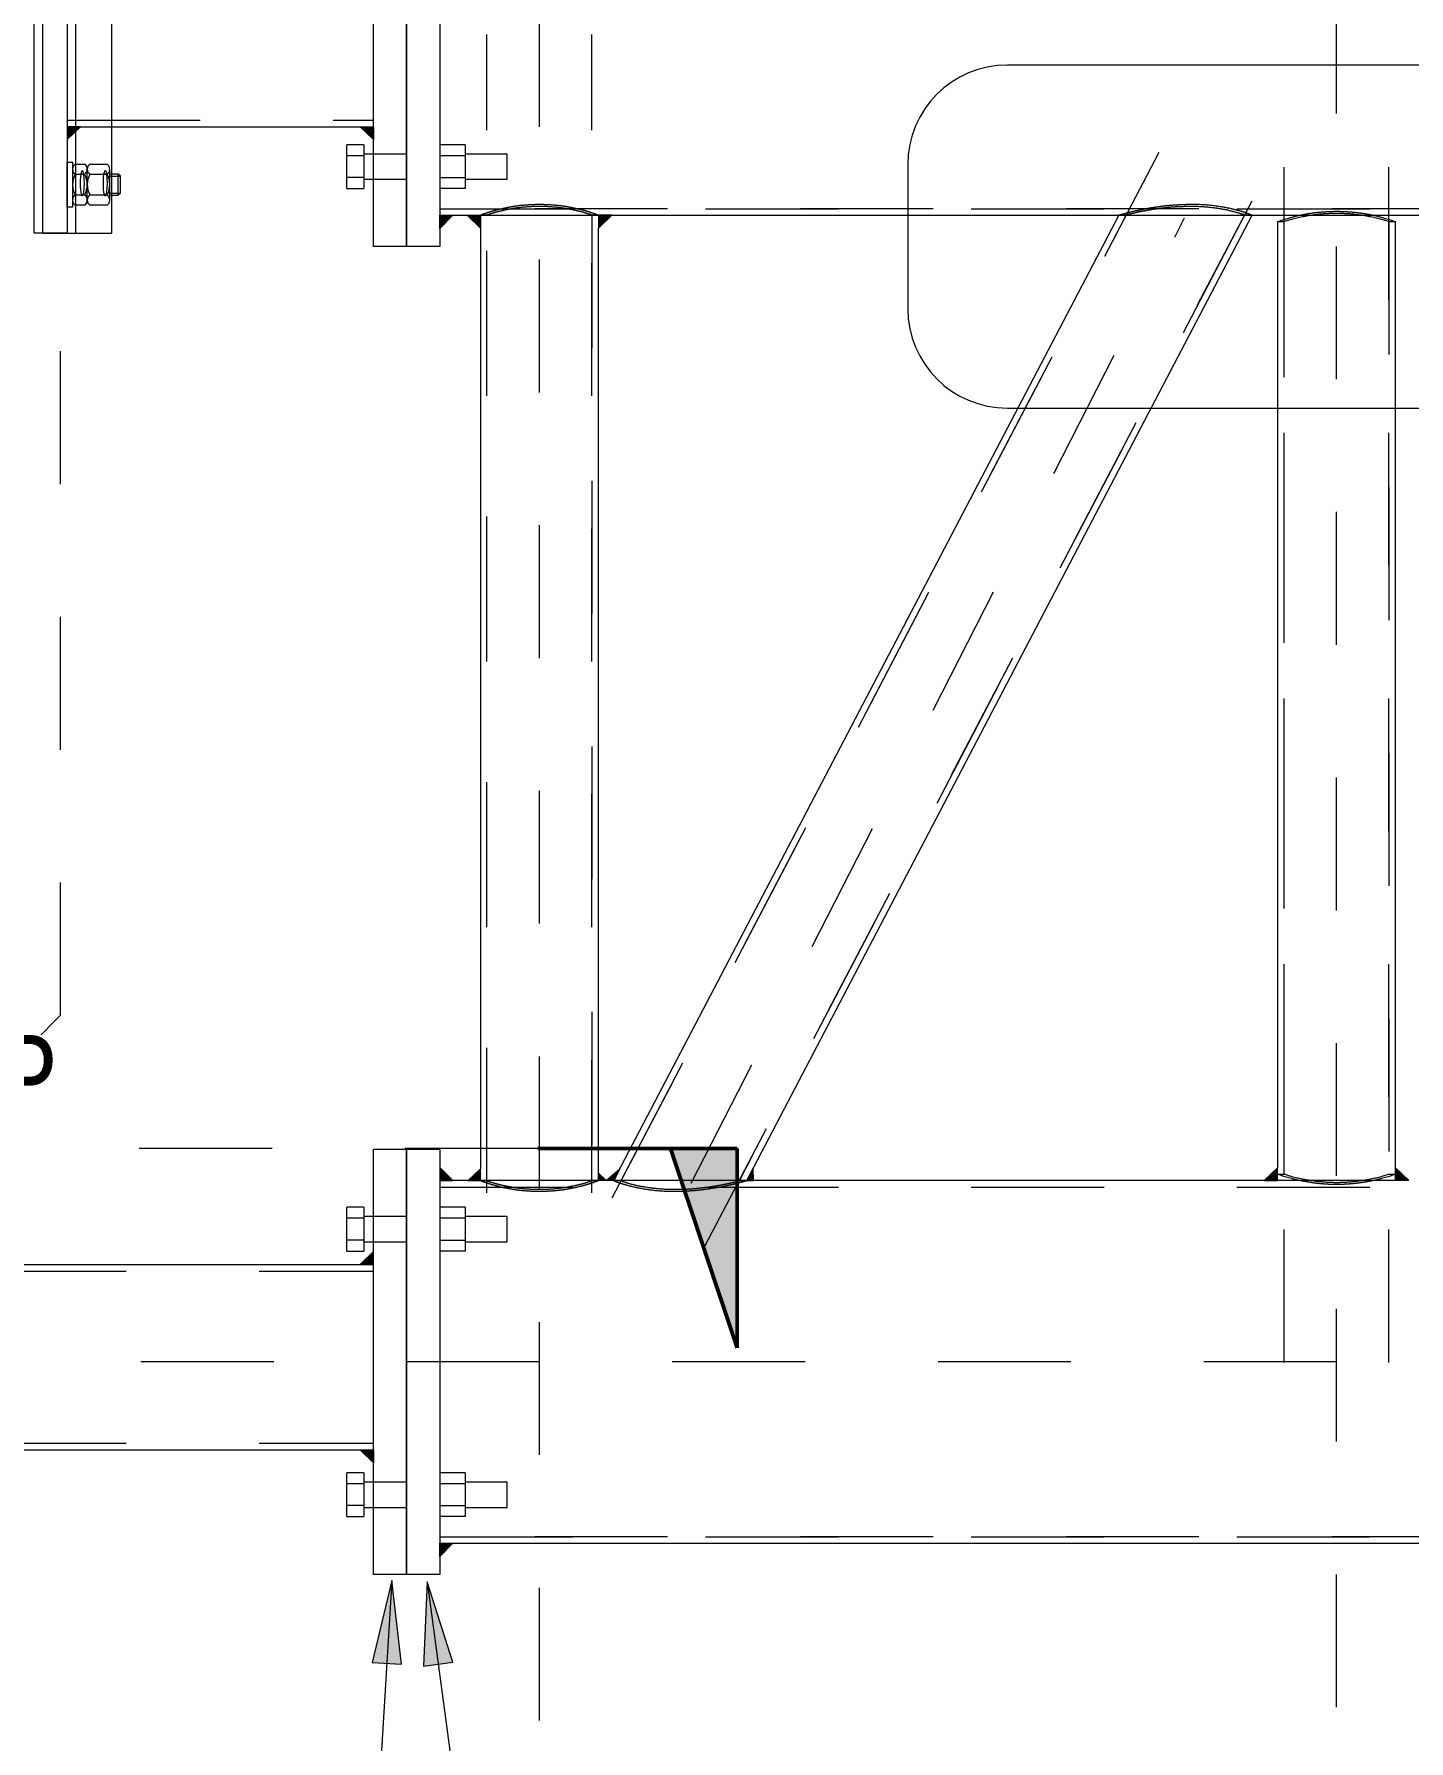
# Model space of a CAD drawing. Header units: metres. Extents: x -1109.9 to -1078.3, y 2.7 to 25.4.
# Drawn here: x -1099.264 to -1098.229, y 20.733 to 22.018 of the extents above; entities that cross this region are included whole.
import ezdxf

# ---------------------------------------------------------------- set-up
doc = ezdxf.new("R2010")
doc.units = ezdxf.units.M
for name, pattern in [('Dot_Section Line', [0.02, 0, -0.02]), ('JacobsCenter', [0.015, 0.009, -0.0015, 0.003, -0.0015]), ('JacobsDash', [0.0045, 0.003, -0.0015])]:
    doc.linetypes.add(name, pattern=pattern)
for name, color, linetype, lineweight in [('A-ANNO-SYMB', 7, 'Continuous', 9), ('A-DETL', 7, 'Continuous', 13), ('A-DETL-GENF', 7, 'Continuous', 9), ('A-DETL-THIN', 7, 'Continuous', 9), ('G-ANNO-TEXT', 7, 'Continuous', 9), ('S-BEAM', 7, 'Continuous', 50), ('S-BEAM-HDLN', 7, 'JacobsDash', 18), ('S-FSTN', 7, 'Continuous', 18)]:
    doc.layers.add(name, color=color, linetype=linetype, lineweight=lineweight)
doc.layers.add('G-ANNO-SYMB', color=7, linetype='Continuous', lineweight=35, true_color=0x0080ff)
doc.styles.add('Arial Narrow', font='ARIALN.TTF', dxfattribs={"height": 0.0625})

# ---------------------------------------------------------------- blocks, each defined once
blk = doc.blocks.new('Column Base Plate-4 Hole - 25mm-6948208-DRG-2873202 - TRUSS TYPE T1')
at = {"layer": 'S-FSTN', "lineweight": 13}
for p, q in [((-1110.5264, 22.0979), (-1110.5264, 22.1784)), ((-1110.5014, 22.1784), (-1110.5264, 22.1784)), ((-1110.5014, 22.1784), (-1110.5014, 21.8584)), ((-1110.5264, 21.9485), (-1110.5264, 22.0882)), ((-1110.5264, 21.8584), (-1110.5264, 21.9389)), ((-1110.5014, 21.8584), (-1110.5264, 21.8584))]:
    blk.add_line(p, q, dxfattribs=at)
blk = doc.blocks.new('Column Base Plate-4 Hole - 25mm-V6-DRG-2873202 - TRUSS TYPE T1')
at = {"layer": 'S-FSTN', "lineweight": 13}
for p, q in [((-1110.5264, 21.1015), (-1110.5264, 21.1784)), ((-1110.5014, 21.1784), (-1110.5264, 21.1784)), ((-1110.5014, 21.1784), (-1110.5014, 20.8584)), ((-1110.5264, 20.9521), (-1110.5264, 21.0918)), ((-1110.5264, 20.8584), (-1110.5264, 20.9425)), ((-1110.5014, 20.8584), (-1110.5264, 20.8584))]:
    blk.add_line(p, q, dxfattribs=at)
blk = doc.blocks.new('Barrier Post Column Base Plate-4 Hole - 25mm-9262172-DRG-2873202 - TRUSS TYPE T1')
at = {"layer": 'S-FSTN', "lineweight": 13}
for p, q in [((-1110.7753, 21.8684), (-1110.7753, 22.1684)), ((-1110.7506, 22.1684), (-1110.7753, 22.1684)), ((-1110.7232, 22.1684), (-1110.7506, 22.1684)), ((-1110.7506, 22.1684), (-1110.7506, 22.0919)), ((-1110.7232, 21.8684), (-1110.7232, 22.1684)), ((-1110.7506, 22.0882), (-1110.7506, 21.9485)), ((-1110.7506, 21.9448), (-1110.7506, 21.8684)), ((-1110.7753, 21.8684), (-1110.7506, 21.8684)), ((-1110.7506, 21.8684), (-1110.7232, 21.8684))]:
    blk.add_line(p, q, dxfattribs=at)
for centre, start_param, end_param in [((-1110.7455, 22.1309), 0, 3.141593), ((-1110.7455, 22.1309), 3.141593, 6.283185), ((-1110.7283, 22.1309), 0, 3.141593), ((-1110.7283, 22.1309), 3.141593, 6.283185), ((-1110.7455, 21.9059), 0, 3.141593), ((-1110.7455, 21.9059), 3.141593, 6.283185), ((-1110.7283, 21.9059), 0, 3.141593), ((-1110.7283, 21.9059), 3.141593, 6.283185)]:
    blk.add_ellipse(centre, major_axis=(0, 0.0095), ratio=0.171717, start_param=start_param, end_param=end_param, dxfattribs=at)
blk = doc.blocks.new('Column Base Plate with Anchors_T2D - 25mm-8279529-DRG-2873202 - TRUSS TYPE T1')
at = {"layer": 'S-FSTN', "lineweight": 13}
for p, q in [((-1110.5014, 21.8584), (-1110.5014, 22.1784)), ((-1110.4764, 22.1784), (-1110.5014, 22.1784)), ((-1110.4764, 22.1784), (-1110.4764, 22.1649)), ((-1110.4764, 22.1549), (-1110.4764, 21.8819)), ((-1110.5464, 22.1266), (-1110.5464, 22.1349)), ((-1110.5337, 22.1349), (-1110.5464, 22.1349)), ((-1110.5337, 22.1349), (-1110.5337, 22.1266)), ((-1110.4574, 22.1349), (-1110.4764, 22.1349)), ((-1110.4574, 22.1349), (-1110.4574, 22.1266)), ((-1110.5464, 22.1102), (-1110.5464, 22.1266)), ((-1110.5337, 22.1266), (-1110.5464, 22.1266)), ((-1110.5264, 22.1279), (-1110.5337, 22.1279)), ((-1110.5337, 22.1266), (-1110.5337, 22.1102)), ((-1110.4574, 22.1266), (-1110.4764, 22.1266)), ((-1110.4256, 22.1279), (-1110.4574, 22.1279)), ((-1110.4574, 22.1266), (-1110.4574, 22.1102)), ((-1110.4256, 22.1089), (-1110.4256, 22.1279)), ((-1110.5464, 22.1019), (-1110.5464, 22.1102)), ((-1110.5337, 22.1102), (-1110.5464, 22.1102)), ((-1110.5337, 22.1102), (-1110.5337, 22.1019)), ((-1110.5337, 22.1089), (-1110.5264, 22.1089)), ((-1110.4764, 22.1102), (-1110.4574, 22.1102)), ((-1110.4574, 22.1102), (-1110.4574, 22.1019)), ((-1110.4574, 22.1089), (-1110.4256, 22.1089)), ((-1110.5464, 22.1019), (-1110.5337, 22.1019)), ((-1110.4574, 22.1019), (-1110.4764, 22.1019)), ((-1110.5464, 21.9266), (-1110.5464, 21.9349)), ((-1110.5337, 21.9349), (-1110.5464, 21.9349)), ((-1110.5464, 21.9102), (-1110.5464, 21.9266)), ((-1110.5337, 21.9266), (-1110.5464, 21.9266)), ((-1110.5337, 21.9349), (-1110.5337, 21.9266)), ((-1110.5264, 21.9279), (-1110.5337, 21.9279)), ((-1110.5337, 21.9266), (-1110.5337, 21.9102)), ((-1110.4574, 21.9349), (-1110.4764, 21.9349)), ((-1110.4574, 21.9266), (-1110.4764, 21.9266)), ((-1110.4574, 21.9349), (-1110.4574, 21.9266)), ((-1110.4256, 21.9279), (-1110.4574, 21.9279)), ((-1110.4574, 21.9266), (-1110.4574, 21.9102)), ((-1110.4256, 21.9089), (-1110.4256, 21.9279)), ((-1110.5464, 21.9019), (-1110.5464, 21.9102)), ((-1110.5337, 21.9102), (-1110.5464, 21.9102)), ((-1110.5464, 21.9019), (-1110.5337, 21.9019)), ((-1110.5337, 21.9102), (-1110.5337, 21.9019)), ((-1110.5337, 21.9089), (-1110.5264, 21.9089)), ((-1110.4764, 21.9102), (-1110.4574, 21.9102)), ((-1110.4574, 21.9019), (-1110.4764, 21.9019)), ((-1110.4574, 21.9102), (-1110.4574, 21.9019)), ((-1110.4574, 21.9089), (-1110.4256, 21.9089)), ((-1110.4764, 21.8719), (-1110.4764, 21.8584)), ((-1110.4764, 21.8584), (-1110.5014, 21.8584))]:
    blk.add_line(p, q, dxfattribs=at)
at = {"layer": 'S-FSTN', "linetype": 'JacobsDash', "lineweight": 13}
for p, q in [((-1110.5014, 22.1279), (-1110.5264, 22.1279)), ((-1110.5264, 22.1089), (-1110.5014, 22.1089)), ((-1110.5014, 21.9279), (-1110.5264, 21.9279)), ((-1110.5264, 21.9089), (-1110.5014, 21.9089))]:
    blk.add_line(p, q, dxfattribs=at)
blk = doc.blocks.new('Column Base Plate with Anchors_T2D - 25mm-V5-DRG-2873202 - TRUSS TYPE T1')
at = {"layer": 'S-FSTN', "lineweight": 13}
for p, q in [((-1110.5014, 20.8584), (-1110.5014, 21.1784)), ((-1110.4764, 21.1784), (-1110.5014, 21.1784)), ((-1110.4764, 21.1784), (-1110.4764, 21.1649)), ((-1110.4764, 21.1549), (-1110.4764, 20.8819)), ((-1110.5464, 21.1266), (-1110.5464, 21.1349)), ((-1110.5337, 21.1349), (-1110.5464, 21.1349)), ((-1110.5337, 21.1349), (-1110.5337, 21.1266)), ((-1110.5264, 21.1279), (-1110.5337, 21.1279)), ((-1110.4574, 21.1349), (-1110.4764, 21.1349)), ((-1110.4574, 21.1349), (-1110.4574, 21.1266)), ((-1110.4256, 21.1279), (-1110.4574, 21.1279)), ((-1110.4256, 21.1089), (-1110.4256, 21.1279)), ((-1110.5464, 21.1102), (-1110.5464, 21.1266)), ((-1110.5337, 21.1266), (-1110.5464, 21.1266)), ((-1110.5337, 21.1266), (-1110.5337, 21.1102)), ((-1110.4574, 21.1266), (-1110.4764, 21.1266)), ((-1110.4574, 21.1266), (-1110.4574, 21.1102)), ((-1110.5464, 21.1019), (-1110.5464, 21.1102)), ((-1110.5337, 21.1102), (-1110.5464, 21.1102)), ((-1110.5464, 21.1019), (-1110.5337, 21.1019)), ((-1110.5337, 21.1102), (-1110.5337, 21.1019)), ((-1110.5337, 21.1089), (-1110.5264, 21.1089)), ((-1110.4764, 21.1102), (-1110.4574, 21.1102)), ((-1110.4574, 21.1019), (-1110.4764, 21.1019)), ((-1110.4574, 21.1102), (-1110.4574, 21.1019)), ((-1110.4574, 21.1089), (-1110.4256, 21.1089)), ((-1110.5464, 20.9266), (-1110.5464, 20.9349)), ((-1110.5337, 20.9349), (-1110.5464, 20.9349)), ((-1110.5337, 20.9349), (-1110.5337, 20.9266)), ((-1110.4574, 20.9349), (-1110.4764, 20.9349)), ((-1110.4574, 20.9349), (-1110.4574, 20.9266)), ((-1110.5464, 20.9102), (-1110.5464, 20.9266)), ((-1110.5337, 20.9266), (-1110.5464, 20.9266)), ((-1110.5264, 20.9279), (-1110.5337, 20.9279)), ((-1110.5337, 20.9266), (-1110.5337, 20.9102)), ((-1110.4574, 20.9266), (-1110.4764, 20.9266)), ((-1110.4256, 20.9279), (-1110.4574, 20.9279)), ((-1110.4574, 20.9266), (-1110.4574, 20.9102)), ((-1110.4256, 20.9089), (-1110.4256, 20.9279)), ((-1110.5464, 20.9019), (-1110.5464, 20.9102)), ((-1110.5337, 20.9102), (-1110.5464, 20.9102)), ((-1110.5337, 20.9102), (-1110.5337, 20.9019)), ((-1110.4764, 20.9102), (-1110.4574, 20.9102)), ((-1110.4574, 20.9102), (-1110.4574, 20.9019)), ((-1110.5464, 20.9019), (-1110.5337, 20.9019)), ((-1110.5337, 20.9089), (-1110.5264, 20.9089)), ((-1110.4574, 20.9019), (-1110.4764, 20.9019)), ((-1110.4574, 20.9089), (-1110.4256, 20.9089)), ((-1110.4764, 20.8719), (-1110.4764, 20.8584)), ((-1110.4764, 20.8584), (-1110.5014, 20.8584))]:
    blk.add_line(p, q, dxfattribs=at)
at = {"layer": 'S-FSTN', "linetype": 'JacobsDash', "lineweight": 13}
for p, q in [((-1110.5014, 21.1279), (-1110.5264, 21.1279)), ((-1110.5264, 21.1089), (-1110.5014, 21.1089)), ((-1110.5014, 20.9279), (-1110.5264, 20.9279)), ((-1110.5264, 20.9089), (-1110.5014, 20.9089))]:
    blk.add_line(p, q, dxfattribs=at)
blk = doc.blocks.new('WGA22_Str_Fra_Steel_CHS - 273_1x4_8 CHS-V8-DRG-2873202 - TRUSS TYPE T1')
at = {"layer": 'A-DETL', "linetype": 'JacobsDash', "lineweight": 18}
blk.add_line((-1110.4765, 21.8866), (-1107.3051, 21.8866), dxfattribs=at)
blk = doc.blocks.new('WGA22_Str_Fra_Steel_CHS - 273_1x4_8 CHS-7775155-DRG-2873202 - TRUSS TYPE T1')
at = {"layer": 'A-DETL', "linetype": 'JacobsDash', "lineweight": 18}
blk.add_line((-1110.4765, 20.8866), (-1107.3051, 20.8866), dxfattribs=at)
at = {"layer": 'S-BEAM-HDLN', "lineweight": 13}
blk.add_line((-1110.4764, 21.1501), (-1107.3051, 21.1501), dxfattribs=at)
blk = doc.blocks.new('WGA22_Str_Fra_Steel_CHS - 88_9x5 CHS-7375377-DRG-2873202 - TRUSS TYPE T1')
at = {"layer": 'A-DETL', "linetype": 'JacobsDash', "lineweight": 18}
for p, q in [((-1110.4409, 21.1458), (-1110.4409, 22.018)), ((-1110.362, 21.1458), (-1110.362, 22.018))]:
    blk.add_line(p, q, dxfattribs=at)
blk = doc.blocks.new('WGA22_Str_Fra_Steel_CHS - 88_9x5 CHS-V10-DRG-2873202 - TRUSS TYPE T1')
at = {"layer": 'A-DETL', "linetype": 'JacobsDash', "lineweight": 18}
for p, q in [((-1109.8409, 21.018), (-1109.8409, 22.018)), ((-1109.762, 21.018), (-1109.762, 22.018))]:
    blk.add_line(p, q, dxfattribs=at)
blk = doc.blocks.new('WGA22_Str_Fra_Steel_CHS - 88_9x5 CHS-7375360-DRG-2873202 - TRUSS TYPE T1')
at = {"layer": 'A-DETL', "linetype": 'JacobsDash', "lineweight": 18}
for p, q in [((-1110.3467, 21.142), (-1109.9349, 21.9293)), ((-1110.2768, 21.1055), (-1109.865, 21.8927))]:
    blk.add_line(p, q, dxfattribs=at)
blk = doc.blocks.new('Drafting View - sectionTail-4870194-DRG-2873202 - TRUSS TYPE T1')
at = {"layer": 'G-ANNO-SYMB', "lineweight": 9}
blk.add_hatch(color=7, dxfattribs=at).paths.add_polyline_path([(-1110.2527, 22.0681), (-1110.3027, 22.2181), (-1110.2527, 22.2181)])
at = {"layer": 'G-ANNO-SYMB', "color": 7, "lineweight": 50}
for p, q in [((-1110.2527, 22.2181), (-1110.4027, 22.2181)), ((-1110.2527, 22.2181), (-1110.3027, 22.2181)), ((-1110.3027, 22.2181), (-1110.2527, 22.0681)), ((-1110.2527, 22.0681), (-1110.2527, 22.2181))]:
    blk.add_line(p, q, dxfattribs=at)

msp = doc.modelspace()

# ---------------------------------------------------------------- hatches: boundary and pattern name
at = {"layer": 'A-DETL-GENF'}
for points in [[(-1099.2392, 21.9389), (-1099.2292, 21.9485), (-1099.2392, 21.9485)], [(-1099.0088, 21.9389), (-1099.0088, 21.9485), (-1099.0188, 21.9485)], [(-1098.9588, 21.8719), (-1098.9491, 21.8819), (-1098.9588, 21.8819)], [(-1098.9283, 21.8722), (-1098.9283, 21.8819), (-1098.9383, 21.8819)], [(-1098.8394, 21.8722), (-1098.8294, 21.8819), (-1098.8394, 21.8819)], [(-1098.9491, 21.1549), (-1098.9588, 21.1649), (-1098.9588, 21.1549)], [(-1098.9283, 21.1549), (-1098.9283, 21.1638), (-1098.9374, 21.1549)], [(-1098.8394, 21.1549), (-1098.8336, 21.1549), (-1098.8394, 21.1606), (-1098.8394, 21.1581)], [(-1098.8336, 21.1549), (-1098.8279, 21.1549), (-1098.8234, 21.1637), (-1098.8337, 21.1551)], [(-1098.7274, 21.1551), (-1098.7227, 21.1551), (-1098.7229, 21.1639)], [(-1098.3382, 21.1549), (-1098.3282, 21.1549), (-1098.3282, 21.1646)], [(-1098.2294, 21.1549), (-1098.2394, 21.1646), (-1098.2394, 21.1549)], [(-1099.0188, 21.0918), (-1099.0088, 21.0918), (-1099.0088, 21.1015)], [(-1099.0088, 20.9425), (-1099.0088, 20.9521), (-1099.0188, 20.9521)], [(-1098.9588, 20.8719), (-1098.9491, 20.8819), (-1098.9588, 20.8819)]]:
    msp.add_hatch(color=256, dxfattribs=at).paths.add_polyline_path(points)
at = {"layer": 'G-ANNO-TEXT'}
for points in [[(-1098.995, 20.8539), (-1099.0097, 20.7921), (-1098.9877, 20.7908)], [(-1098.9683, 20.8528), (-1098.971, 20.7894), (-1098.9491, 20.7923)]]:
    msp.add_hatch(color=256, dxfattribs=at).paths.add_polyline_path(points)

# ---------------------------------------------------------------- linework, layer by layer
at = {"layer": 'A-ANNO-SYMB', "lineweight": 18}
for p, q in [((-1098.1648, 21.9949), (-1098.5316, 21.9949)), ((-1098.6066, 21.9199), (-1098.6066, 21.8116)), ((-1098.5316, 21.7366), (-1098.1648, 21.7366))]:
    msp.add_line(p, q, dxfattribs=at)
for centre, start, end in [((-1098.5316, 21.9199), 90, 180), ((-1098.5316, 21.8116), 180, 270)]:
    msp.add_arc(centre, 0.075, start, end, dxfattribs=at)
at = {"layer": 'A-DETL', "linetype": 'JacobsCenter'}
for p, q in [((-1098.2838, 20.7584), (-1098.2838, 22.3384)), ((-1098.8838, 20.7484), (-1098.8838, 22.3284)), ((-1098.7695, 21.153), (-1098.3982, 21.8799)), ((-1095.4838, 21.0184), (-1099.9838, 21.0184))]:
    msp.add_line(p, q, dxfattribs=at)
at = {"layer": 'A-DETL', "lineweight": 18}
for p, q in [((-1099.2642, 21.8684), (-1099.2642, 22.1684)), ((-1099.2392, 22.1684), (-1099.2392, 21.8684)), ((-1099.2392, 22.0882), (-1099.2392, 21.9485)), ((-1099.2392, 22.0872), (-1099.2392, 21.9475)), ((-1099.2392, 21.9485), (-1099.0088, 21.9485)), ((-1099.2392, 21.8684), (-1099.2642, 21.8684)), ((-1099.8949, 21.0918), (-1099.0088, 21.0918)), ((-1099.8949, 20.9521), (-1099.0088, 20.9521))]:
    msp.add_line(p, q, dxfattribs=at)
at = {"layer": 'A-DETL', "linetype": 'JacobsDash', "lineweight": 18}
for p, q in [((-1099.2392, 21.9535), (-1099.0088, 21.9535)), ((-1095.7874, 21.8867), (-1098.9588, 21.8867)), ((-1098.9233, 21.1549), (-1098.9233, 21.8819)), ((-1098.8444, 21.8819), (-1098.8444, 21.1549)), ((-1098.8223, 21.1549), (-1098.4421, 21.8819)), ((-1098.353, 21.8819), (-1098.7333, 21.1549)), ((-1098.3233, 21.1599), (-1098.3233, 21.8769)), ((-1098.2444, 21.8769), (-1098.2444, 21.1599)), ((-1098.9588, 21.1501), (-1095.7874, 21.1501)), ((-1099.8949, 21.0868), (-1099.0088, 21.0868)), ((-1099.8949, 20.9571), (-1099.0088, 20.9571)), ((-1095.7874, 20.8867), (-1098.9588, 20.8867))]:
    msp.add_line(p, q, dxfattribs=at)
at = {"layer": 'A-DETL'}
for p, q in [((-1099.2292, 21.9485), (-1099.2392, 21.9485)), ((-1099.2392, 21.9485), (-1099.2392, 21.9389)), ((-1099.2392, 21.9389), (-1099.2292, 21.9485)), ((-1099.0188, 21.9485), (-1099.0088, 21.9485)), ((-1099.0088, 21.9389), (-1099.0188, 21.9485)), ((-1099.0088, 21.9485), (-1099.0088, 21.9389)), ((-1098.9588, 21.8719), (-1098.9588, 21.8819)), ((-1098.9588, 21.8819), (-1098.9491, 21.8819)), ((-1098.9491, 21.8819), (-1098.9588, 21.8719)), ((-1098.9383, 21.8819), (-1098.9283, 21.8819)), ((-1098.9283, 21.8722), (-1098.9383, 21.8819)), ((-1098.9283, 21.8819), (-1098.9283, 21.8722)), ((-1098.8294, 21.8819), (-1098.8394, 21.8819)), ((-1098.8394, 21.8819), (-1098.8394, 21.8722)), ((-1098.8394, 21.8722), (-1098.8294, 21.8819)), ((-1098.9588, 21.1649), (-1098.9588, 21.1549)), ((-1098.9491, 21.1549), (-1098.9588, 21.1649)), ((-1098.9588, 21.1549), (-1098.9491, 21.1549)), ((-1098.9283, 21.1638), (-1098.9374, 21.1549)), ((-1098.9374, 21.1549), (-1098.9283, 21.1549)), ((-1098.9283, 21.1549), (-1098.9283, 21.1638)), ((-1098.8394, 21.1549), (-1098.8394, 21.1606)), ((-1098.8394, 21.1606), (-1098.8336, 21.1549)), ((-1098.8336, 21.1549), (-1098.8394, 21.1549)), ((-1098.8337, 21.1551), (-1098.8234, 21.1637)), ((-1098.8279, 21.1549), (-1098.8336, 21.1549)), ((-1098.8234, 21.1637), (-1098.8279, 21.1549)), ((-1098.7229, 21.1639), (-1098.7274, 21.1551)), ((-1098.7274, 21.1551), (-1098.7227, 21.1551)), ((-1098.7227, 21.1551), (-1098.7229, 21.1639)), ((-1098.3282, 21.1646), (-1098.3382, 21.1549)), ((-1098.3382, 21.1549), (-1098.3282, 21.1549)), ((-1098.3282, 21.1549), (-1098.3282, 21.1646)), ((-1098.2394, 21.1549), (-1098.2394, 21.1646)), ((-1098.2394, 21.1646), (-1098.2294, 21.1549)), ((-1098.2294, 21.1549), (-1098.2394, 21.1549)), ((-1099.0088, 21.1015), (-1099.0188, 21.0918)), ((-1099.0188, 21.0918), (-1099.0088, 21.0918)), ((-1099.0088, 21.0918), (-1099.0088, 21.1015)), ((-1099.0188, 20.9521), (-1099.0088, 20.9521)), ((-1099.0088, 20.9425), (-1099.0188, 20.9521)), ((-1099.0088, 20.9521), (-1099.0088, 20.9425)), ((-1098.9588, 20.8719), (-1098.9588, 20.8819)), ((-1098.9588, 20.8819), (-1098.9491, 20.8819)), ((-1098.9491, 20.8819), (-1098.9588, 20.8719))]:
    msp.add_line(p, q, dxfattribs=at)
at = {"layer": 'A-DETL', "color": 8, "linetype": 'JacobsDash', "lineweight": 9, "true_color": 0x808080}
for p, q in [((-1099.2443, 21.2794), (-1099.2443, 21.8774)), ((-1099.2642, 21.2595), (-1099.2443, 21.2794))]:
    msp.add_line(p, q, dxfattribs=at)
at = {"layer": 'A-DETL-THIN'}
for p, q in [((-1099.2392, 21.8878), (-1099.2392, 21.9218)), ((-1099.2392, 21.9218), (-1099.2352, 21.9218)), ((-1099.2352, 21.9218), (-1099.2352, 21.8878)), ((-1099.2332, 21.9204), (-1099.2262, 21.9204)), ((-1099.2262, 21.9126), (-1099.2332, 21.9126)), ((-1099.2242, 21.8932), (-1099.2242, 21.9165)), ((-1099.2222, 21.9204), (-1099.2092, 21.9204)), ((-1099.2092, 21.9126), (-1099.2222, 21.9126)), ((-1099.2072, 21.8932), (-1099.2072, 21.9165)), ((-1099.2008, 21.9128), (-1099.2072, 21.9128)), ((-1099.1992, 21.9112), (-1099.2008, 21.9128)), ((-1099.2008, 21.8969), (-1099.2008, 21.9128)), ((-1099.2072, 21.9112), (-1099.1992, 21.9112)), ((-1099.1992, 21.8985), (-1099.1992, 21.9112)), ((-1099.2352, 21.8878), (-1099.2392, 21.8878)), ((-1099.2262, 21.897), (-1099.2332, 21.897)), ((-1099.2262, 21.8893), (-1099.2332, 21.8893)), ((-1099.2222, 21.8971), (-1099.2092, 21.8971)), ((-1099.2092, 21.8893), (-1099.2222, 21.8893)), ((-1099.2072, 21.8985), (-1099.1992, 21.8985)), ((-1099.2072, 21.8969), (-1099.2008, 21.8969)), ((-1099.1992, 21.8985), (-1099.2008, 21.8969))]:
    msp.add_line(p, q, dxfattribs=at)
for centre, radius, start, end in [((-1099.2304, 21.9165), 0.0048, 125.7181, 234.2819), ((-1099.219, 21.9048), 0.0162, 151.2476, 208.7524)]:
    msp.add_arc(centre, radius, start, end, dxfattribs=at)
for centre, major_axis, start_param, end_param in [((-1099.229, 21.9165), (0.0048, 0), 5.335788, 7.230583), ((-1099.2404, 21.9049), (0.0162, 0), 5.781361, 6.78501), ((-1099.208, 21.9049), (0.0162, 0), 2.639768, 3.643417), ((-1099.2194, 21.9165), (0.0048, 0), 2.194195, 4.08899), ((-1099.212, 21.9165), (0.0048, 0), 5.335788, 7.230583), ((-1099.2234, 21.9049), (0.0162, 0), 5.781361, 6.78501), ((-1099.2304, 21.8932), (0.0048, 0), 2.194195, 4.08899), ((-1099.229, 21.8932), (0.0048, 0), 5.335788, 7.230583), ((-1099.2194, 21.8932), (0.0048, 0), 2.194195, 4.08899), ((-1099.212, 21.8932), (0.0048, 0), 5.335788, 7.230583)]:
    msp.add_ellipse(centre, major_axis=major_axis, ratio=0.99666, start_param=start_param, end_param=end_param, dxfattribs=at)
at = {"layer": 'G-ANNO-SYMB', "color": 7, "linetype": 'Dot_Section Line', "lineweight": 9, "true_color": 0xffffff}
msp.add_line((-1098.8851, 21.179), (-1100.5643, 21.179), dxfattribs=at)
at = {"layer": 'G-ANNO-TEXT'}
for p, q in [((-1098.995, 20.8539), (-1099.0389, 20.131)), ((-1098.995, 20.8539), (-1099.0097, 20.7921)), ((-1098.9877, 20.7908), (-1098.995, 20.8539)), ((-1098.9683, 20.8528), (-1098.971, 20.7894)), ((-1098.9491, 20.7923), (-1098.9683, 20.8528)), ((-1098.9683, 20.8528), (-1098.8718, 20.131)), ((-1099.0097, 20.7921), (-1098.9877, 20.7908)), ((-1098.971, 20.7894), (-1098.9491, 20.7923))]:
    msp.add_line(p, q, dxfattribs=at)
at = {"layer": 'S-BEAM', "lineweight": 13}
for p, q in [((-1098.9491, 21.8819), (-1098.9383, 21.8819)), ((-1098.9283, 21.8819), (-1098.8394, 21.8819)), ((-1098.9233, 21.8819), (-1098.9283, 21.8819)), ((-1098.8394, 21.8819), (-1098.8444, 21.8819)), ((-1098.8294, 21.8819), (-1097.7473, 21.8819)), ((-1098.4477, 21.8819), (-1098.828, 21.1549)), ((-1098.7276, 21.1549), (-1098.3474, 21.8819)), ((-1098.4421, 21.8819), (-1098.4477, 21.8819)), ((-1098.3474, 21.8819), (-1098.353, 21.8819)), ((-1098.3283, 21.8769), (-1098.3283, 21.1646)), ((-1098.3233, 21.8769), (-1098.3283, 21.8769)), ((-1098.2394, 21.8769), (-1098.2444, 21.8769)), ((-1098.2394, 21.1646), (-1098.2394, 21.8769)), ((-1098.9283, 21.8722), (-1098.9283, 21.1638)), ((-1098.8394, 21.1606), (-1098.8394, 21.8722)), ((-1098.9374, 21.1549), (-1098.9491, 21.1549)), ((-1098.8394, 21.1549), (-1098.9283, 21.1549)), ((-1098.9283, 21.1549), (-1098.9233, 21.1549)), ((-1098.8444, 21.1549), (-1098.8394, 21.1549)), ((-1098.3382, 21.1549), (-1098.8279, 21.1549)), ((-1098.8279, 21.1549), (-1098.8223, 21.1549)), ((-1098.7333, 21.1549), (-1098.7276, 21.1549)), ((-1098.3282, 21.1599), (-1098.3233, 21.1599)), ((-1098.2394, 21.1549), (-1098.3282, 21.1549)), ((-1098.2444, 21.1599), (-1098.2394, 21.1599)), ((-1098.9491, 20.8819), (-1096.0982, 20.8819))]:
    msp.add_line(p, q, dxfattribs=at)
for points, knots in [([(-1098.3283, 21.8769), (-1098.3283, 21.877), (-1098.3271, 21.8774), (-1098.324, 21.8785), (-1098.3217, 21.8792), (-1098.3198, 21.8797), (-1098.3176, 21.8803), (-1098.3153, 21.8809), (-1098.3132, 21.8815), (-1098.3119, 21.8817), (-1098.3115, 21.8818)], [0, 0, 0, 0, 0.2, 0.3, 0.35, 0.4, 0.45, 0.5, 0.55, 0.5730622, 0.5730622, 0.5730622, 0.5730622]), ([(-1098.3018, 21.8819), (-1098.3027, 21.8818), (-1098.3045, 21.8815), (-1098.3071, 21.8811), (-1098.3095, 21.8806), (-1098.3118, 21.8801), (-1098.3138, 21.8796), (-1098.3158, 21.8792), (-1098.3175, 21.8787), (-1098.3195, 21.8782), (-1098.3223, 21.8773), (-1098.3233, 21.877), (-1098.3233, 21.8769)], [0.3, 0.3, 0.3, 0.3, 0.35, 0.4, 0.45, 0.5, 0.55, 0.6, 0.65, 0.7, 0.8, 1, 1, 1, 1]), ([(-1098.2444, 21.8769), (-1098.2444, 21.877), (-1098.2454, 21.8773), (-1098.2481, 21.8782), (-1098.2502, 21.8787), (-1098.2519, 21.8792), (-1098.2538, 21.8796), (-1098.2559, 21.8801), (-1098.2582, 21.8806), (-1098.2606, 21.8811), (-1098.2631, 21.8815), (-1098.2649, 21.8818), (-1098.2659, 21.8819)], [0, 0, 0, 0, 0.2, 0.3, 0.35, 0.4, 0.45, 0.5, 0.55, 0.6, 0.65, 0.7, 0.7, 0.7, 0.7]), ([(-1098.2561, 21.8818), (-1098.2557, 21.8817), (-1098.2544, 21.8815), (-1098.2523, 21.8809), (-1098.25, 21.8803), (-1098.2478, 21.8797), (-1098.2459, 21.8792), (-1098.2436, 21.8785), (-1098.2405, 21.8774), (-1098.2394, 21.877), (-1098.2394, 21.8769)], [0.4269378, 0.4269378, 0.4269378, 0.4269378, 0.45, 0.5, 0.55, 0.6, 0.65, 0.7, 0.8, 1, 1, 1, 1]), ([(-1098.3115, 21.155), (-1098.3119, 21.155), (-1098.3132, 21.1553), (-1098.3153, 21.1558), (-1098.3176, 21.1565), (-1098.3198, 21.157), (-1098.3217, 21.1576), (-1098.324, 21.1583), (-1098.327, 21.1593), (-1098.3282, 21.1598), (-1098.3283, 21.1599)], [0.4269378, 0.4269378, 0.4269378, 0.4269378, 0.45, 0.5, 0.55, 0.6, 0.65, 0.7, 0.8, 0.9891191, 0.9891191, 0.9891191, 0.9891191]), ([(-1098.3233, 21.1599), (-1098.3233, 21.1598), (-1098.3223, 21.1595), (-1098.3195, 21.1586), (-1098.3175, 21.158), (-1098.3158, 21.1576), (-1098.3138, 21.1571), (-1098.3118, 21.1567), (-1098.3095, 21.1562), (-1098.3071, 21.1557), (-1098.3045, 21.1553), (-1098.3027, 21.155), (-1098.3018, 21.1549)], [0, 0, 0, 0, 0.2, 0.3, 0.35, 0.4, 0.45, 0.5, 0.55, 0.6, 0.65, 0.7, 0.7, 0.7, 0.7]), ([(-1098.2659, 21.1549), (-1098.2649, 21.155), (-1098.2631, 21.1553), (-1098.2606, 21.1557), (-1098.2582, 21.1562), (-1098.2559, 21.1567), (-1098.2538, 21.1571), (-1098.2519, 21.1576), (-1098.2502, 21.158), (-1098.2481, 21.1586), (-1098.2454, 21.1595), (-1098.2444, 21.1598), (-1098.2444, 21.1599)], [0.3, 0.3, 0.3, 0.3, 0.35, 0.4, 0.45, 0.5, 0.55, 0.6, 0.65, 0.7, 0.8, 1, 1, 1, 1]), ([(-1098.2394, 21.1599), (-1098.2394, 21.1598), (-1098.2405, 21.1594), (-1098.2436, 21.1583), (-1098.2459, 21.1576), (-1098.2478, 21.157), (-1098.25, 21.1565), (-1098.2523, 21.1558), (-1098.2544, 21.1553), (-1098.2557, 21.155), (-1098.2561, 21.155)], [0, 0, 0, 0, 0.2, 0.3, 0.35, 0.4, 0.45, 0.5, 0.55, 0.5730622, 0.5730622, 0.5730622, 0.5730622])]:
    msp.add_open_spline(points, degree=3, knots=knots, dxfattribs=at)
at = {"layer": 'S-BEAM-HDLN', "lineweight": 13}
for points, knots in [([(-1098.9283, 21.8819), (-1098.9282, 21.8819), (-1098.9278, 21.8822), (-1098.9265, 21.8827), (-1098.9249, 21.8832), (-1098.9234, 21.8837), (-1098.9217, 21.8843), (-1098.9198, 21.8849), (-1098.9176, 21.8855), (-1098.9153, 21.8861), (-1098.9128, 21.8867), (-1098.91, 21.8873), (-1098.9071, 21.8879), (-1098.9041, 21.8885), (-1098.901, 21.889), (-1098.8966, 21.8895), (-1098.8909, 21.8899), (-1098.8862, 21.8901), (-1098.8838, 21.8901)], [0.0104866, 0.0104866, 0.0104866, 0.0104866, 0.1, 0.2, 0.25, 0.3, 0.35, 0.4, 0.45, 0.5, 0.55, 0.6, 0.65, 0.7, 0.75, 0.8, 0.9, 1, 1, 1, 1]), ([(-1098.8838, 21.8884), (-1098.888, 21.8884), (-1098.8942, 21.8881), (-1098.9009, 21.8873), (-1098.9045, 21.8867), (-1098.9071, 21.8862), (-1098.9095, 21.8858), (-1098.9118, 21.8852), (-1098.9138, 21.8847), (-1098.9158, 21.8843), (-1098.9175, 21.8838), (-1098.9195, 21.8832), (-1098.9222, 21.8824), (-1098.9232, 21.882), (-1098.9233, 21.8819)], [0, 0, 0, 0, 0.2, 0.3, 0.35, 0.4, 0.45, 0.5, 0.55, 0.6, 0.65, 0.7, 0.8, 0.9870738, 0.9870738, 0.9870738, 0.9870738]), ([(-1098.8838, 21.8901), (-1098.8815, 21.8901), (-1098.8768, 21.8899), (-1098.8711, 21.8895), (-1098.8667, 21.889), (-1098.8635, 21.8885), (-1098.8605, 21.8879), (-1098.8576, 21.8873), (-1098.8549, 21.8867), (-1098.8523, 21.8861), (-1098.85, 21.8855), (-1098.8478, 21.8849), (-1098.8459, 21.8843), (-1098.8442, 21.8837), (-1098.8427, 21.8832), (-1098.8411, 21.8827), (-1098.8398, 21.8822), (-1098.8394, 21.8819), (-1098.8394, 21.8819)], [0, 0, 0, 0, 0.1, 0.2, 0.25, 0.3, 0.35, 0.4, 0.45, 0.5, 0.55, 0.6, 0.65, 0.7, 0.75, 0.8, 0.9, 0.9895134, 0.9895134, 0.9895134, 0.9895134]), ([(-1098.8444, 21.8819), (-1098.8445, 21.882), (-1098.8455, 21.8824), (-1098.8482, 21.8832), (-1098.8502, 21.8838), (-1098.8519, 21.8843), (-1098.8538, 21.8847), (-1098.8559, 21.8852), (-1098.8582, 21.8858), (-1098.8606, 21.8862), (-1098.8631, 21.8867), (-1098.8667, 21.8873), (-1098.8734, 21.8881), (-1098.8796, 21.8884), (-1098.8838, 21.8884)], [0.0129262, 0.0129262, 0.0129262, 0.0129262, 0.2, 0.3, 0.35, 0.4, 0.45, 0.5, 0.55, 0.6, 0.65, 0.7, 0.8, 1, 1, 1, 1]), ([(-1098.4477, 21.8819), (-1098.4476, 21.882), (-1098.4471, 21.8822), (-1098.4457, 21.8826), (-1098.4443, 21.8829), (-1098.4425, 21.8834), (-1098.4403, 21.884), (-1098.4383, 21.8845), (-1098.4366, 21.8849), (-1098.4353, 21.8852), (-1098.4339, 21.8854), (-1098.432, 21.8858), (-1098.4295, 21.8864), (-1098.4268, 21.8869), (-1098.4246, 21.8873), (-1098.4229, 21.8876), (-1098.4212, 21.8878), (-1098.4189, 21.8882), (-1098.416, 21.8886), (-1098.4124, 21.8891), (-1098.4086, 21.8894), (-1098.4048, 21.8897), (-1098.3997, 21.89), (-1098.3958, 21.8901), (-1098.3932, 21.8901)], [0.0090824, 0.0090824, 0.0090824, 0.0090824, 0.1, 0.15, 0.2, 0.25, 0.3, 0.35, 0.375, 0.4, 0.425, 0.45, 0.5, 0.55, 0.575, 0.6, 0.625, 0.65, 0.7, 0.75, 0.8, 0.85, 0.9, 1, 1, 1, 1]), ([(-1098.3941, 21.8884), (-1098.3964, 21.8884), (-1098.401, 21.8882), (-1098.4066, 21.888), (-1098.411, 21.8876), (-1098.4142, 21.8872), (-1098.4168, 21.8869), (-1098.4189, 21.8866), (-1098.4204, 21.8864), (-1098.4218, 21.8862), (-1098.4238, 21.8859), (-1098.4261, 21.8855), (-1098.4283, 21.885), (-1098.43, 21.8847), (-1098.4312, 21.8845), (-1098.4324, 21.8843), (-1098.4339, 21.884), (-1098.4357, 21.8835), (-1098.4375, 21.8831), (-1098.4391, 21.8827), (-1098.4403, 21.8825), (-1098.4415, 21.8822), (-1098.442, 21.882), (-1098.4421, 21.8819)], [0, 0, 0, 0, 0.1, 0.2, 0.25, 0.3, 0.35, 0.375, 0.4, 0.425, 0.45, 0.5, 0.55, 0.575, 0.6, 0.625, 0.65, 0.7, 0.75, 0.8, 0.85, 0.9, 0.9887444, 0.9887444, 0.9887444, 0.9887444]), ([(-1098.353, 21.8819), (-1098.3531, 21.882), (-1098.3544, 21.8825), (-1098.3602, 21.8843), (-1098.3695, 21.8865), (-1098.3813, 21.888), (-1098.3898, 21.8885), (-1098.3941, 21.8884)], [0.0122982, 0.0122982, 0.0122982, 0.0122982, 0.2, 0.4, 0.6, 0.8, 1, 1, 1, 1]), ([(-1098.3932, 21.8901), (-1098.3884, 21.8902), (-1098.3788, 21.8897), (-1098.3667, 21.8878), (-1098.3598, 21.8861), (-1098.3564, 21.8852), (-1098.3543, 21.8846), (-1098.3521, 21.8838), (-1098.35, 21.883), (-1098.348, 21.8823), (-1098.3474, 21.882), (-1098.3474, 21.8819)], [0, 0, 0, 0, 0.2, 0.4, 0.55, 0.5875, 0.625, 0.7, 0.775, 0.85, 0.989964, 0.989964, 0.989964, 0.989964]), ([(-1098.311, 21.8819), (-1098.3107, 21.882), (-1098.3094, 21.8822), (-1098.3071, 21.8827), (-1098.3041, 21.8832), (-1098.3009, 21.8837), (-1098.2966, 21.8842), (-1098.2909, 21.8846), (-1098.2862, 21.8848), (-1098.2838, 21.8848)], [0.5814092, 0.5814092, 0.5814092, 0.5814092, 0.6, 0.65, 0.7, 0.75, 0.8, 0.9, 1, 1, 1, 1]), ([(-1098.2838, 21.8832), (-1098.288, 21.8831), (-1098.294, 21.8829), (-1098.2995, 21.8822), (-1098.3012, 21.882)], [0, 0, 0, 0, 0.2, 0.2885777, 0.2885777, 0.2885777, 0.2885777]), ([(-1098.2838, 21.8848), (-1098.2815, 21.8848), (-1098.2768, 21.8846), (-1098.2711, 21.8842), (-1098.2667, 21.8837), (-1098.2635, 21.8832), (-1098.2605, 21.8827), (-1098.2582, 21.8822), (-1098.2569, 21.882), (-1098.2566, 21.8819)], [0, 0, 0, 0, 0.1, 0.2, 0.25, 0.3, 0.35, 0.4, 0.4185908, 0.4185908, 0.4185908, 0.4185908]), ([(-1098.2665, 21.882), (-1098.2681, 21.8822), (-1098.2737, 21.8829), (-1098.2796, 21.8831), (-1098.2838, 21.8832)], [0.7114223, 0.7114223, 0.7114223, 0.7114223, 0.8, 1, 1, 1, 1]), ([(-1098.9198, 21.1519), (-1098.9204, 21.1521), (-1098.9217, 21.1525), (-1098.9234, 21.153), (-1098.9249, 21.1536), (-1098.9265, 21.1541), (-1098.9278, 21.1546), (-1098.9282, 21.1548), (-1098.9283, 21.1549)], [0.6, 0.6, 0.6, 0.6, 0.65, 0.7, 0.75, 0.8, 0.9, 0.9895134, 0.9895134, 0.9895134, 0.9895134]), ([(-1098.9233, 21.1549), (-1098.9232, 21.1548), (-1098.9222, 21.1544), (-1098.9195, 21.1536), (-1098.9175, 21.153), (-1098.9158, 21.1525), (-1098.9138, 21.152), (-1098.9118, 21.1515), (-1098.9095, 21.151), (-1098.9071, 21.1506), (-1098.9055, 21.1503), (-1098.9047, 21.1501)], [0.0129262, 0.0129262, 0.0129262, 0.0129262, 0.2, 0.3, 0.35, 0.4, 0.45, 0.5, 0.55, 0.6, 0.6465971, 0.6465971, 0.6465971, 0.6465971]), ([(-1098.863, 21.1501), (-1098.8622, 21.1503), (-1098.8605, 21.1506), (-1098.8582, 21.151), (-1098.8559, 21.1515), (-1098.8538, 21.152), (-1098.8519, 21.1525), (-1098.8502, 21.153), (-1098.8482, 21.1536), (-1098.8455, 21.1544), (-1098.8445, 21.1548), (-1098.8444, 21.1549)], [0.3534029, 0.3534029, 0.3534029, 0.3534029, 0.4, 0.45, 0.5, 0.55, 0.6, 0.65, 0.7, 0.8, 0.9870738, 0.9870738, 0.9870738, 0.9870738]), ([(-1098.8394, 21.1549), (-1098.8394, 21.1548), (-1098.8398, 21.1546), (-1098.8411, 21.1541), (-1098.8427, 21.1536), (-1098.8442, 21.153), (-1098.8459, 21.1525), (-1098.8472, 21.1521), (-1098.8479, 21.1519)], [0.0104866, 0.0104866, 0.0104866, 0.0104866, 0.1, 0.2, 0.25, 0.3, 0.35, 0.4, 0.4, 0.4, 0.4]), ([(-1098.8195, 21.1518), (-1098.8198, 21.1519), (-1098.8212, 21.1523), (-1098.8233, 21.153), (-1098.8254, 21.1537), (-1098.8274, 21.1545), (-1098.828, 21.1548), (-1098.828, 21.1549)], [0.6, 0.6, 0.6, 0.6, 0.625, 0.7, 0.775, 0.85, 0.9946652, 0.9946652, 0.9946652, 0.9946652]), ([(-1098.8223, 21.1549), (-1098.8223, 21.1548), (-1098.8209, 21.1542), (-1098.8152, 21.1524), (-1098.8085, 21.1509), (-1098.8044, 21.1502), (-1098.8039, 21.1501)], [0.0122982, 0.0122982, 0.0122982, 0.0122982, 0.2, 0.4, 0.6, 0.6284438, 0.6284438, 0.6284438, 0.6284438]), ([(-1098.7565, 21.1502), (-1098.756, 21.1503), (-1098.755, 21.1504), (-1098.7535, 21.1506), (-1098.7516, 21.1509), (-1098.7493, 21.1513), (-1098.747, 21.1517), (-1098.7454, 21.1521), (-1098.7441, 21.1523), (-1098.743, 21.1525), (-1098.7415, 21.1528), (-1098.7397, 21.1532), (-1098.7378, 21.1537), (-1098.7363, 21.1541), (-1098.735, 21.1543), (-1098.7338, 21.1546), (-1098.7334, 21.1548), (-1098.7333, 21.1549)], [0.375, 0.375, 0.375, 0.375, 0.4, 0.425, 0.45, 0.5, 0.55, 0.575, 0.6, 0.625, 0.65, 0.7, 0.75, 0.8, 0.85, 0.9, 0.9887444, 0.9887444, 0.9887444, 0.9887444]), ([(-1098.7277, 21.1549), (-1098.7278, 21.1548), (-1098.7283, 21.1546), (-1098.7296, 21.1542), (-1098.7311, 21.1538), (-1098.7329, 21.1534), (-1098.735, 21.1528), (-1098.737, 21.1523), (-1098.7387, 21.1519), (-1098.7396, 21.1517), (-1098.7401, 21.1516)], [0.0090824, 0.0090824, 0.0090824, 0.0090824, 0.1, 0.15, 0.2, 0.25, 0.3, 0.35, 0.375, 0.4, 0.4, 0.4, 0.4]), ([(-1098.2838, 21.152), (-1098.2862, 21.152), (-1098.2909, 21.1521), (-1098.2966, 21.1526), (-1098.3009, 21.1531), (-1098.3041, 21.1536), (-1098.3071, 21.1541), (-1098.3094, 21.1545), (-1098.3107, 21.1548), (-1098.311, 21.1549)], [0, 0, 0, 0, 0.1, 0.2, 0.25, 0.3, 0.35, 0.4, 0.4185908, 0.4185908, 0.4185908, 0.4185908]), ([(-1098.3012, 21.1548), (-1098.2995, 21.1546), (-1098.294, 21.1539), (-1098.288, 21.1536), (-1098.2838, 21.1536)], [0.7114223, 0.7114223, 0.7114223, 0.7114223, 0.8, 1, 1, 1, 1]), ([(-1098.2566, 21.1549), (-1098.2569, 21.1548), (-1098.2582, 21.1545), (-1098.2605, 21.1541), (-1098.2635, 21.1536), (-1098.2667, 21.1531), (-1098.2711, 21.1526), (-1098.2768, 21.1521), (-1098.2815, 21.152), (-1098.2838, 21.152)], [0.5814092, 0.5814092, 0.5814092, 0.5814092, 0.6, 0.65, 0.7, 0.75, 0.8, 0.9, 1, 1, 1, 1]), ([(-1098.2838, 21.1536), (-1098.2796, 21.1536), (-1098.2737, 21.1539), (-1098.2681, 21.1546), (-1098.2665, 21.1548)], [0, 0, 0, 0, 0.2, 0.2885777, 0.2885777, 0.2885777, 0.2885777]), ([(-1098.9133, 21.1502), (-1098.9139, 21.1503), (-1098.9155, 21.1507), (-1098.9176, 21.1513), (-1098.9191, 21.1517), (-1098.9198, 21.1519)], [0.4601816, 0.4601816, 0.4601816, 0.4601816, 0.5, 0.55, 0.6, 0.6, 0.6, 0.6]), ([(-1098.8838, 21.1466), (-1098.8862, 21.1467), (-1098.8909, 21.1468), (-1098.8966, 21.1473), (-1098.901, 21.1478), (-1098.9041, 21.1483), (-1098.9071, 21.1489), (-1098.9091, 21.1493), (-1098.91, 21.1494)], [0, 0, 0, 0, 0.1, 0.2, 0.25, 0.3, 0.35, 0.4, 0.4, 0.4, 0.4]), ([(-1098.904, 21.15), (-1098.9033, 21.1499), (-1098.9007, 21.1495), (-1098.8942, 21.1487), (-1098.888, 21.1484), (-1098.8838, 21.1484)], [0.6591232, 0.6591232, 0.6591232, 0.6591232, 0.7, 0.8, 1, 1, 1, 1]), ([(-1098.8838, 21.1484), (-1098.8796, 21.1484), (-1098.8734, 21.1487), (-1098.8669, 21.1495), (-1098.8644, 21.1499), (-1098.8636, 21.15)], [0, 0, 0, 0, 0.2, 0.3, 0.3408768, 0.3408768, 0.3408768, 0.3408768]), ([(-1098.8576, 21.1494), (-1098.8586, 21.1493), (-1098.8605, 21.1489), (-1098.8635, 21.1483), (-1098.8667, 21.1478), (-1098.8711, 21.1473), (-1098.8768, 21.1468), (-1098.8815, 21.1467), (-1098.8838, 21.1466)], [0.6, 0.6, 0.6, 0.6, 0.65, 0.7, 0.75, 0.8, 0.9, 1, 1, 1, 1]), ([(-1098.8479, 21.1519), (-1098.8486, 21.1517), (-1098.85, 21.1513), (-1098.8522, 21.1507), (-1098.8537, 21.1503), (-1098.8544, 21.1502)], [0.4, 0.4, 0.4, 0.4, 0.45, 0.5, 0.5398184, 0.5398184, 0.5398184, 0.5398184]), ([(-1098.8134, 21.1502), (-1098.8148, 21.1505), (-1098.8167, 21.151), (-1098.8186, 21.1515), (-1098.8193, 21.1517), (-1098.8195, 21.1518)], [0.474159, 0.474159, 0.474159, 0.474159, 0.55, 0.5875, 0.6, 0.6, 0.6, 0.6]), ([(-1098.8032, 21.15), (-1098.8003, 21.1496), (-1098.7932, 21.1487), (-1098.7855, 21.1483), (-1098.7812, 21.1484)], [0.6416218, 0.6416218, 0.6416218, 0.6416218, 0.8, 1, 1, 1, 1]), ([(-1098.7524, 21.1492), (-1098.753, 21.1491), (-1098.7541, 21.149), (-1098.7564, 21.1486), (-1098.7594, 21.1482), (-1098.763, 21.1477), (-1098.7667, 21.1473), (-1098.7705, 21.1471), (-1098.7756, 21.1468), (-1098.7795, 21.1467), (-1098.7821, 21.1466)], [0.6, 0.6, 0.6, 0.6, 0.625, 0.65, 0.7, 0.75, 0.8, 0.85, 0.9, 1, 1, 1, 1]), ([(-1098.7812, 21.1484), (-1098.7789, 21.1484), (-1098.7743, 21.1485), (-1098.7687, 21.1488), (-1098.7643, 21.1492), (-1098.7611, 21.1496), (-1098.7589, 21.1499), (-1098.7576, 21.15), (-1098.7574, 21.1501)], [0, 0, 0, 0, 0.1, 0.2, 0.25, 0.3, 0.35, 0.359421, 0.359421, 0.359421, 0.359421]), ([(-1098.7477, 21.1501), (-1098.7481, 21.15), (-1098.7492, 21.1498), (-1098.7507, 21.1495), (-1098.7519, 21.1493), (-1098.7524, 21.1492)], [0.52787708, 0.52787708, 0.52787708, 0.52787708, 0.55, 0.575, 0.6, 0.6, 0.6, 0.6]), ([(-1098.7401, 21.1516), (-1098.7405, 21.1515), (-1098.7415, 21.1513), (-1098.7434, 21.1509), (-1098.7453, 21.1505), (-1098.7467, 21.1502), (-1098.7472, 21.1502)], [0.4, 0.4, 0.4, 0.4, 0.425, 0.45, 0.5, 0.5196099, 0.5196099, 0.5196099, 0.5196099])]:
    msp.add_open_spline(points, degree=3, knots=knots, dxfattribs=at)
for points in [[(-1098.91, 21.1494), (-1098.9109, 21.1496), (-1098.9119, 21.1498), (-1098.9127, 21.15)], [(-1098.8549, 21.15), (-1098.8558, 21.1498), (-1098.8567, 21.1496), (-1098.8576, 21.1494)], [(-1098.8093, 21.1493), (-1098.8106, 21.1495), (-1098.8118, 21.1498), (-1098.813, 21.1501)], [(-1098.7821, 21.1466), (-1098.787, 21.1466), (-1098.7965, 21.1471), (-1098.8054, 21.1485), (-1098.8093, 21.1493)]]:
    msp.add_open_spline(points, degree=3, dxfattribs=at)

# ---------------------------------------------------------------- block references
at = {"layer": 'A-DETL', "linetype": 'JacobsDash', "lineweight": 18}
for name in ['WGA22_Str_Fra_Steel_CHS - 273_1x4_8 CHS-V8-DRG-2873202 - TRUSS TYPE T1', 'WGA22_Str_Fra_Steel_CHS - 88_9x5 CHS-7375377-DRG-2873202 - TRUSS TYPE T1', 'WGA22_Str_Fra_Steel_CHS - 88_9x5 CHS-V10-DRG-2873202 - TRUSS TYPE T1', 'WGA22_Str_Fra_Steel_CHS - 88_9x5 CHS-7375360-DRG-2873202 - TRUSS TYPE T1', 'WGA22_Str_Fra_Steel_CHS - 273_1x4_8 CHS-7775155-DRG-2873202 - TRUSS TYPE T1']:
    msp.add_blockref(name, (11.5176, 0), dxfattribs=at)
at = {"layer": 'G-ANNO-SYMB', "color": 7, "lineweight": 50}
msp.add_blockref('Drafting View - sectionTail-4870194-DRG-2873202 - TRUSS TYPE T1', (11.5176, -1.0391), dxfattribs=at)
at = {"layer": 'S-FSTN', "linetype": 'JacobsDash', "lineweight": 13}
for name in ['Column Base Plate with Anchors_T2D - 25mm-8279529-DRG-2873202 - TRUSS TYPE T1', 'Column Base Plate with Anchors_T2D - 25mm-V5-DRG-2873202 - TRUSS TYPE T1']:
    msp.add_blockref(name, (11.5176, 0), dxfattribs=at)
at = {"layer": 'S-FSTN', "lineweight": 13}
for name in ['Column Base Plate-4 Hole - 25mm-6948208-DRG-2873202 - TRUSS TYPE T1', 'Barrier Post Column Base Plate-4 Hole - 25mm-9262172-DRG-2873202 - TRUSS TYPE T1', 'Column Base Plate-4 Hole - 25mm-V6-DRG-2873202 - TRUSS TYPE T1']:
    msp.add_blockref(name, (11.5176, 0), dxfattribs=at)

# ---------------------------------------------------------------- next in the draw order: texts
at = {"layer": 'G-ANNO-TEXT', "insert": (-1099.6921, 21.2646), "char_height": 0.0625, "attachment_point": 1, "style": 'Arial Narrow', "bg_fill": 3, "box_fill_scale": 1, "bg_fill_color": 256, "bg_fill_true_color": 13158600, "bg_fill_transparency": 0}
msp.add_mtext('PLATE 1 TYP', dxfattribs=at)

doc.saveas('drawing.dxf')
